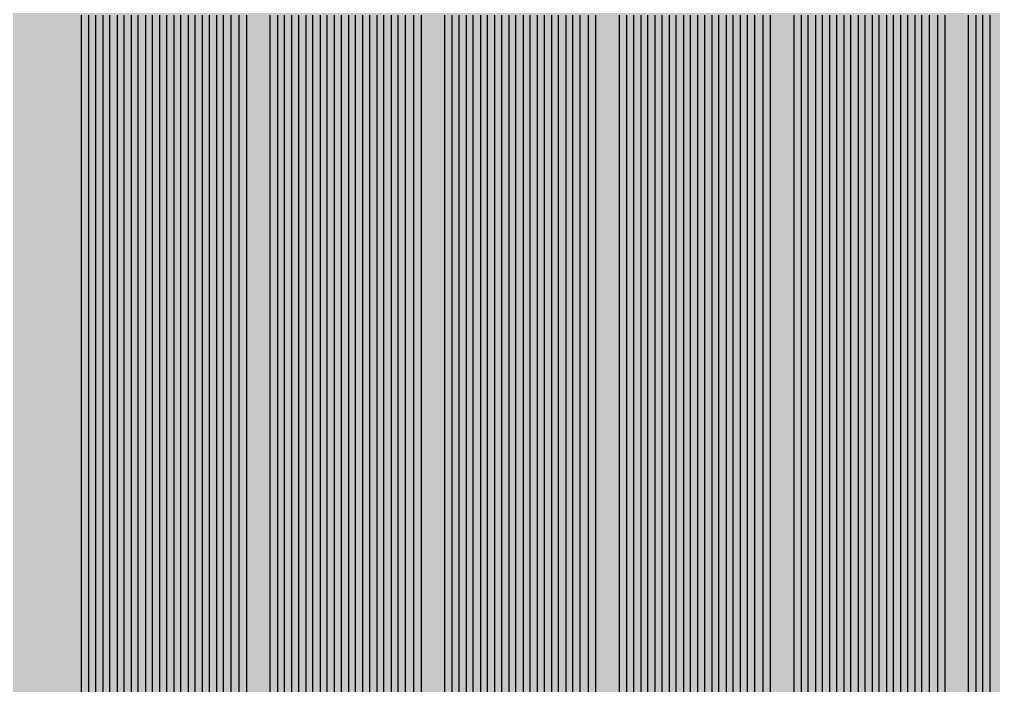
# Model space of a CAD drawing. Header units: metres. Extents: x -7220 to 10980, y -29667 to 1833.
# Drawn here: x -39.8 to 440, y -14900.2 to -14572.2 of the extents above; entities that cross this region are included whole.
import ezdxf

# ---------------------------------------------------------------- set-up
doc = ezdxf.new("R2010")
doc.units = ezdxf.units.M
doc.layers.add('Metal1', color=4, linetype='CONTINUOUS')
doc.layers.add('Polyimide', color=7, linetype='CONTINUOUS')

msp = doc.modelspace()

# ---------------------------------------------------------------- hatches: boundary and pattern name
at = {"layer": 'Polyimide'}
msp.add_hatch(color=7, dxfattribs=at).paths.add_polyline_path([(4099.45, -13861.55), (4142.64, -14152.77), (4214.18, -14438.35), (4313.36, -14715.55), (4439.24, -14981.69), (4590.59, -15234.21), (4765.97, -15470.68), (4963.68, -15688.82), (5181.82, -15886.53), (5418.29, -16061.91), (5670.81, -16213.26), (5936.95, -16339.14), (6214.15, -16438.32), (6499.73, -16509.85), (6790.95, -16553.05), (7085, -16567.5), (9980.38, -16567.5), (10058.79, -16571.35), (10136.45, -16582.87), (10212.6, -16601.95), (10286.52, -16628.4), (10357.49, -16661.96), (10424.83, -16702.32), (10487.89, -16749.09), (10546.06, -16801.81), (10598.78, -16859.98), (10645.55, -16923.04), (10685.91, -16990.38), (10719.48, -17061.35), (10745.93, -17135.27), (10765, -17211.43), (10776.52, -17289.08), (10780.38, -17367.5), (10780.38, -21957.3), (10741.61, -22012.91), (10705.97, -22070.59), (10673.58, -22130.14), (10644.53, -22191.39), (10618.92, -22254.16), (10596.82, -22318.25), (10578.3, -22383.46), (10563.41, -22449.6), (10552.21, -22516.46), (10544.72, -22583.84), (10540.97, -22651.53), (10540.97, -22719.32), (10544.72, -22787.01), (10552.21, -22854.38), (10563.41, -22921.24), (10578.3, -22987.38), (10596.82, -23052.6), (10618.92, -23116.68), (10644.53, -23179.45), (10673.58, -23240.71), (10705.97, -23300.26), (10741.61, -23357.93), (10780.38, -23413.54), (10780.38, -28667.5), (10776.52, -28745.91), (10765, -28823.57), (10745.93, -28899.73), (10719.48, -28973.65), (10685.91, -29044.62), (10645.55, -29111.96), (10598.78, -29175.01), (10546.06, -29233.19), (10487.89, -29285.91), (10424.83, -29332.68), (10357.49, -29373.04), (10286.52, -29406.6), (10212.6, -29433.05), (10136.45, -29452.13), (10058.79, -29463.65), (9980.38, -29467.5), (-6219.63, -29467.5), (-6298.04, -29463.65), (-6375.7, -29452.13), (-6451.85, -29433.05), (-6525.77, -29406.6), (-6596.74, -29373.04), (-6664.08, -29332.68), (-6727.14, -29285.91), (-6785.31, -29233.19), (-6838.03, -29175.01), (-6884.8, -29111.96), (-6925.16, -29044.62), (-6958.73, -28973.65), (-6985.18, -28899.73), (-7004.25, -28823.57), (-7015.77, -28745.91), (-7019.63, -28667.5), (-7019.63, -23426.32), (-6979.36, -23370.07), (-6942.33, -23311.63), (-6908.66, -23251.2), (-6878.45, -23188.96), (-6851.81, -23125.12), (-6828.81, -23059.88), (-6809.53, -22993.44), (-6794.04, -22926.02), (-6782.37, -22857.83), (-6774.57, -22789.09), (-6770.67, -22720.02), (-6770.67, -22650.84), (-6774.57, -22581.77), (-6782.37, -22513.03), (-6794.04, -22444.84), (-6809.53, -22377.42), (-6828.81, -22310.98), (-6851.81, -22245.74), (-6878.45, -22181.89), (-6908.66, -22119.66), (-6942.33, -22059.22), (-6979.36, -22000.79), (-7019.63, -21944.54), (-7019.63, -17367.5), (-7015.77, -17289.08), (-7004.25, -17211.43), (-6985.18, -17135.27), (-6958.73, -17061.35), (-6925.16, -16990.38), (-6884.8, -16923.04), (-6838.03, -16859.98), (-6785.31, -16801.81), (-6727.14, -16749.09), (-6664.08, -16702.32), (-6596.74, -16661.96), (-6525.77, -16628.4), (-6451.85, -16601.95), (-6375.7, -16582.87), (-6298.04, -16571.35), (-6219.63, -16567.5), (-3314, -16567.5), (-3019.95, -16553.05), (-2728.73, -16509.85), (-2443.15, -16438.32), (-2165.95, -16339.14), (-1899.81, -16213.26), (-1647.29, -16061.91), (-1410.82, -15886.53), (-1192.68, -15688.82), (-994.97, -15470.68), (-819.59, -15234.21), (-668.24, -14981.69), (-542.36, -14715.55), (-443.18, -14438.35), (-371.64, -14152.77), (-328.45, -13861.55), (-314, -13567.5), (-314, -13373.48), (-317.45, -13328.11), (-327.72, -13283.78), (-344.58, -13241.52), (-367.63, -13202.3), (-396.35, -13167.01), (-430.08, -13136.47), (-468.03, -13111.38), (-509.35, -13092.32), (-509.35, -13092.32), (-578.18, -13061.27), (-642.2, -13021.24), (-700.26, -12972.96), (-751.3, -12917.31), (-794.39, -12855.3), (-828.74, -12788.06), (-853.73, -12716.8), (-868.91, -12642.84), (-874, -12567.5), (-868.91, -12492.16), (-853.73, -12418.19), (-828.74, -12346.94), (-794.39, -12279.7), (-751.3, -12217.69), (-700.26, -12162.04), (-642.2, -12113.76), (-578.18, -12073.73), (-509.35, -12042.68), (-509.35, -12042.68), (-468.03, -12023.62), (-430.08, -11998.53), (-396.35, -11967.99), (-367.63, -11932.7), (-344.58, -11893.47), (-327.72, -11851.21), (-317.45, -11806.89), (-314, -11761.52), (-314, -11074.31), (-317.45, -11028.94), (-327.72, -10984.62), (-344.58, -10942.36), (-367.63, -10903.13), (-396.35, -10867.84), (-430.08, -10837.3), (-468.03, -10812.21), (-509.35, -10793.16), (-509.35, -10793.16), (-578.18, -10762.1), (-642.2, -10722.07), (-700.26, -10673.8), (-751.3, -10618.15), (-794.39, -10556.13), (-828.74, -10488.89), (-853.73, -10417.64), (-868.91, -10343.67), (-874, -10268.33), (-868.91, -10192.99), (-853.73, -10119.03), (-828.74, -10047.77), (-794.39, -9980.53), (-751.3, -9918.52), (-700.26, -9862.87), (-642.2, -9814.59), (-578.18, -9774.56), (-509.35, -9743.51), (-509.35, -9743.51), (-468.03, -9724.45), (-430.08, -9699.36), (-396.35, -9668.82), (-367.63, -9633.53), (-344.58, -9594.31), (-327.72, -9552.05), (-317.45, -9507.72), (-314, -9462.35), (-314, -8775.14), (-317.45, -8729.78), (-327.72, -8685.45), (-344.58, -8643.19), (-367.63, -8603.96), (-396.35, -8568.68), (-430.08, -8538.14), (-468.03, -8513.05), (-509.35, -8493.99), (-509.35, -8493.99), (-578.18, -8462.94), (-642.2, -8422.91), (-700.26, -8374.63), (-751.3, -8318.98), (-794.39, -8256.97), (-828.74, -8189.73), (-853.73, -8118.47), (-868.91, -8044.5), (-874, -7969.17), (-868.91, -7893.83), (-853.73, -7819.86), (-828.74, -7748.61), (-794.39, -7681.36), (-751.3, -7619.35), (-700.26, -7563.7), (-642.2, -7515.42), (-578.18, -7475.4), (-509.35, -7444.34), (-509.35, -7444.34), (-468.03, -7425.28), (-430.08, -7400.2), (-396.35, -7369.66), (-367.63, -7334.37), (-344.58, -7295.14), (-327.72, -7252.88), (-317.45, -7208.56), (-314, -7163.19), (-314, -6475.98), (-317.45, -6430.61), (-327.72, -6386.29), (-344.58, -6344.02), (-367.63, -6304.8), (-396.35, -6269.51), (-430.08, -6238.97), (-468.03, -6213.88), (-509.35, -6194.82), (-509.35, -6194.82), (-578.18, -6163.77), (-642.2, -6123.74), (-700.26, -6075.46), (-751.3, -6019.81), (-794.39, -5957.8), (-828.74, -5890.56), (-853.73, -5819.31), (-868.91, -5745.34), (-874, -5670), (-868.91, -5594.66), (-853.73, -5520.69), (-828.74, -5449.44), (-794.39, -5382.2), (-751.3, -5320.19), (-700.26, -5264.54), (-642.2, -5216.26), (-578.18, -5176.23), (-509.35, -5145.18), (-509.35, -5145.18), (-468.03, -5126.12), (-430.08, -5101.03), (-396.35, -5070.49), (-367.63, -5035.2), (-344.58, -4995.98), (-327.72, -4953.71), (-317.45, -4909.39), (-314, -4864.02), (-314, 380), (-314, 1532.5), (-269, 1532.5), (-268.78, 1525.63), (-268.1, 1518.79), (-266.98, 1512.02), (-265.42, 1505.32), (-263.43, 1498.75), (-261.01, 1492.32), (-258.17, 1486.06), (-254.93, 1480), (-251.3, 1474.17), (-247.3, 1468.58), (-242.94, 1463.27), (-238.25, 1458.25), (-233.23, 1453.56), (-227.92, 1449.2), (-222.33, 1445.2), (-216.5, 1441.57), (-210.44, 1438.33), (-204.18, 1435.49), (-197.75, 1433.07), (-191.18, 1431.08), (-184.48, 1429.52), (-177.71, 1428.4), (-170.87, 1427.72), (-164, 1427.5), (-157.13, 1427.72), (-150.29, 1428.4), (-143.52, 1429.52), (-136.82, 1431.08), (-130.25, 1433.07), (-123.82, 1435.49), (-117.56, 1438.33), (-111.5, 1441.57), (-105.67, 1445.2), (-100.08, 1449.2), (-94.77, 1453.56), (-89.75, 1458.25), (-85.06, 1463.27), (-80.7, 1468.58), (-76.7, 1474.17), (-73.07, 1480), (-69.83, 1486.06), (-66.99, 1492.32), (-64.57, 1498.75), (-62.58, 1505.32), (-61.02, 1512.02), (-59.9, 1518.79), (-59.22, 1525.63), (-59, 1532.5), (1786, 1532.5), (3835, 1532.5), (3835.21, 1539.04), (3835.86, 1545.55), (3836.92, 1552.01), (3838.41, 1558.38), (3840.31, 1564.64), (3842.61, 1570.77), (3845.31, 1576.73), (3848.4, 1582.5), (3851.85, 1588.06), (3855.66, 1593.38), (3859.82, 1598.43), (3864.29, 1603.21), (3869.07, 1607.68), (3874.12, 1611.84), (3879.44, 1615.65), (3885, 1619.1), (3890.77, 1622.19), (3896.73, 1624.89), (3902.86, 1627.19), (3909.12, 1629.09), (3915.49, 1630.58), (3921.95, 1631.64), (3928.46, 1632.29), (3935, 1632.5), (3941.54, 1632.29), (3948.05, 1631.64), (3954.51, 1630.58), (3960.88, 1629.09), (3967.14, 1627.19), (3973.27, 1624.89), (3979.23, 1622.19), (3985, 1619.1), (3990.56, 1615.65), (3995.88, 1611.84), (4000.93, 1607.68), (4005.71, 1603.21), (4010.18, 1598.43), (4014.34, 1593.38), (4018.15, 1588.06), (4021.6, 1582.5), (4024.69, 1576.73), (4027.39, 1570.77), (4029.69, 1564.64), (4031.59, 1558.38), (4033.08, 1552.01), (4034.14, 1545.55), (4034.79, 1539.04), (4035, 1532.5), (4085, 1532.5), (4085, 380), (4085, 330), (4085, -4864.02), (4088.45, -4909.39), (4098.72, -4953.71), (4115.58, -4995.98), (4138.63, -5035.2), (4167.35, -5070.49), (4201.08, -5101.03), (4239.03, -5126.12), (4280.35, -5145.18), (4280.35, -5145.18), (4349.18, -5176.23), (4413.2, -5216.26), (4471.26, -5264.54), (4522.3, -5320.19), (4565.39, -5382.2), (4599.74, -5449.44), (4624.73, -5520.69), (4639.91, -5594.66), (4645, -5670), (4639.91, -5745.34), (4624.73, -5819.31), (4599.74, -5890.56), (4565.39, -5957.8), (4522.3, -6019.81), (4471.26, -6075.46), (4413.2, -6123.74), (4349.18, -6163.77), (4280.35, -6194.82), (4239.03, -6213.88), (4201.08, -6238.97), (4167.35, -6269.51), (4138.63, -6304.8), (4115.58, -6344.02), (4098.72, -6386.29), (4088.45, -6430.61), (4085, -6475.98), (4085, -13567.5), (4099.45, -13861.55)])

# ---------------------------------------------------------------- linework, layer by layer
at = {"layer": 'Metal1'}
for points in [[(-9.25, -14912.85), (-9.25, -14889.99), (-9.25, -14867.14), (-9.25, -14844.28), (-9.25, -14821.42), (-9.25, -14798.57), (-9.25, -14775.71), (-9.25, -14752.85), (-9.25, -14730), (-9.25, -14707.14), (-9.25, -14684.28), (-9.25, -14661.43), (-9.25, -14638.57), (-9.25, -14615.71), (-9.25, -14592.86), (-9.25, -14570)], [(-5.75, -14570), (-5.75, -14592.86), (-5.75, -14615.71), (-5.75, -14638.57), (-5.75, -14661.43), (-5.75, -14684.28), (-5.75, -14707.14), (-5.75, -14730), (-5.75, -14752.85), (-5.75, -14775.71), (-5.75, -14798.57), (-5.75, -14821.42), (-5.75, -14844.28), (-5.75, -14867.14), (-5.75, -14889.99), (-5.75, -14912.85)], [(-2.25, -14912.85), (-2.25, -14889.99), (-2.25, -14867.14), (-2.25, -14844.28), (-2.25, -14821.42), (-2.25, -14798.57), (-2.25, -14775.71), (-2.25, -14752.85), (-2.25, -14730), (-2.25, -14707.14), (-2.25, -14684.28), (-2.25, -14661.43), (-2.25, -14638.57), (-2.25, -14615.71), (-2.25, -14592.86), (-2.25, -14570)], [(1.25, -14570), (1.25, -14592.86), (1.25, -14615.71), (1.25, -14638.57), (1.25, -14661.43), (1.25, -14684.28), (1.25, -14707.14), (1.25, -14730), (1.25, -14752.85), (1.25, -14775.71), (1.25, -14798.57), (1.25, -14821.42), (1.25, -14844.28), (1.25, -14867.14), (1.25, -14889.99), (1.25, -14912.85)], [(4.75, -14912.85), (4.75, -14889.99), (4.75, -14867.14), (4.75, -14844.28), (4.75, -14821.42), (4.75, -14798.57), (4.75, -14775.71), (4.75, -14752.85), (4.75, -14730), (4.75, -14707.14), (4.75, -14684.28), (4.75, -14661.43), (4.75, -14638.57), (4.75, -14615.71), (4.75, -14592.86), (4.75, -14570)], [(8.25, -14570), (8.25, -14592.86), (8.25, -14615.71), (8.25, -14638.57), (8.25, -14661.43), (8.25, -14684.28), (8.25, -14707.14), (8.25, -14730), (8.25, -14752.85), (8.25, -14775.71), (8.25, -14798.57), (8.25, -14821.42), (8.25, -14844.28), (8.25, -14867.14), (8.25, -14889.99), (8.25, -14912.85)], [(11.75, -14912.85), (11.75, -14889.99), (11.75, -14867.14), (11.75, -14844.28), (11.75, -14821.42), (11.75, -14798.57), (11.75, -14775.71), (11.75, -14752.85), (11.75, -14730), (11.75, -14707.14), (11.75, -14684.28), (11.75, -14661.43), (11.75, -14638.57), (11.75, -14615.71), (11.75, -14592.86), (11.75, -14570)], [(15.25, -14570), (15.25, -14592.86), (15.25, -14615.71), (15.25, -14638.57), (15.25, -14661.43), (15.25, -14684.28), (15.25, -14707.14), (15.25, -14730), (15.25, -14752.85), (15.25, -14775.71), (15.25, -14798.57), (15.25, -14821.42), (15.25, -14844.28), (15.25, -14867.14), (15.25, -14889.99), (15.25, -14912.85)], [(18.75, -14912.85), (18.75, -14889.99), (18.75, -14867.14), (18.75, -14844.28), (18.75, -14821.42), (18.75, -14798.57), (18.75, -14775.71), (18.75, -14752.85), (18.75, -14730), (18.75, -14707.14), (18.75, -14684.28), (18.75, -14661.43), (18.75, -14638.57), (18.75, -14615.71), (18.75, -14592.86), (18.75, -14570)], [(22.25, -14570), (22.25, -14592.86), (22.25, -14615.71), (22.25, -14638.57), (22.25, -14661.43), (22.25, -14684.28), (22.25, -14707.14), (22.25, -14730), (22.25, -14752.85), (22.25, -14775.71), (22.25, -14798.57), (22.25, -14821.42), (22.25, -14844.28), (22.25, -14867.14), (22.25, -14889.99), (22.25, -14912.85)], [(25.75, -14912.85), (25.75, -14889.99), (25.75, -14867.14), (25.75, -14844.28), (25.75, -14821.42), (25.75, -14798.57), (25.75, -14775.71), (25.75, -14752.85), (25.75, -14730), (25.75, -14707.14), (25.75, -14684.28), (25.75, -14661.43), (25.75, -14638.57), (25.75, -14615.71), (25.75, -14592.86), (25.75, -14570)], [(29.25, -14570), (29.25, -14592.86), (29.25, -14615.71), (29.25, -14638.57), (29.25, -14661.43), (29.25, -14684.28), (29.25, -14707.14), (29.25, -14730), (29.25, -14752.85), (29.25, -14775.71), (29.25, -14798.57), (29.25, -14821.42), (29.25, -14844.28), (29.25, -14867.14), (29.25, -14889.99), (29.25, -14912.85)], [(32.75, -14912.85), (32.75, -14889.99), (32.75, -14867.14), (32.75, -14844.28), (32.75, -14821.42), (32.75, -14798.57), (32.75, -14775.71), (32.75, -14752.85), (32.75, -14730), (32.75, -14707.14), (32.75, -14684.28), (32.75, -14661.43), (32.75, -14638.57), (32.75, -14615.71), (32.75, -14592.86), (32.75, -14570)], [(36.25, -14570), (36.25, -14592.86), (36.25, -14615.71), (36.25, -14638.57), (36.25, -14661.43), (36.25, -14684.28), (36.25, -14707.14), (36.25, -14730), (36.25, -14752.85), (36.25, -14775.71), (36.25, -14798.57), (36.25, -14821.42), (36.25, -14844.28), (36.25, -14867.14), (36.25, -14889.99), (36.25, -14912.85)], [(39.75, -14912.85), (39.75, -14889.99), (39.75, -14867.14), (39.75, -14844.28), (39.75, -14821.42), (39.75, -14798.57), (39.75, -14775.71), (39.75, -14752.85), (39.75, -14730), (39.75, -14707.14), (39.75, -14684.28), (39.75, -14661.43), (39.75, -14638.57), (39.75, -14615.71), (39.75, -14592.86), (39.75, -14570)], [(43.25, -14570), (43.25, -14592.86), (43.25, -14615.71), (43.25, -14638.57), (43.25, -14661.43), (43.25, -14684.28), (43.25, -14707.14), (43.25, -14730), (43.25, -14752.85), (43.25, -14775.71), (43.25, -14798.57), (43.25, -14821.42), (43.25, -14844.28), (43.25, -14867.14), (43.25, -14889.99), (43.25, -14912.85)], [(46.75, -14912.85), (46.75, -14889.99), (46.75, -14867.14), (46.75, -14844.28), (46.75, -14821.42), (46.75, -14798.57), (46.75, -14775.71), (46.75, -14752.85), (46.75, -14730), (46.75, -14707.14), (46.75, -14684.28), (46.75, -14661.43), (46.75, -14638.57), (46.75, -14615.71), (46.75, -14592.86), (46.75, -14570)], [(50.25, -14570), (50.25, -14592.86), (50.25, -14615.71), (50.25, -14638.57), (50.25, -14661.43), (50.25, -14684.28), (50.25, -14707.14), (50.25, -14730), (50.25, -14752.85), (50.25, -14775.71), (50.25, -14798.57), (50.25, -14821.42), (50.25, -14844.28), (50.25, -14867.14), (50.25, -14889.99), (50.25, -14912.85)], [(53.75, -14912.85), (53.75, -14889.99), (53.75, -14867.14), (53.75, -14844.28), (53.75, -14821.42), (53.75, -14798.57), (53.75, -14775.71), (53.75, -14752.85), (53.75, -14730), (53.75, -14707.14), (53.75, -14684.28), (53.75, -14661.43), (53.75, -14638.57), (53.75, -14615.71), (53.75, -14592.86), (53.75, -14570)], [(57.25, -14570), (57.25, -14592.86), (57.25, -14615.71), (57.25, -14638.57), (57.25, -14661.43), (57.25, -14684.28), (57.25, -14707.14), (57.25, -14730), (57.25, -14752.85), (57.25, -14775.71), (57.25, -14798.57), (57.25, -14821.42), (57.25, -14844.28), (57.25, -14867.14), (57.25, -14889.99), (57.25, -14912.85)], [(60.75, -14912.85), (60.75, -14889.99), (60.75, -14867.14), (60.75, -14844.28), (60.75, -14821.42), (60.75, -14798.57), (60.75, -14775.71), (60.75, -14752.85), (60.75, -14730), (60.75, -14707.14), (60.75, -14684.28), (60.75, -14661.43), (60.75, -14638.57), (60.75, -14615.71), (60.75, -14592.86), (60.75, -14570)], [(64.25, -14570), (64.25, -14592.86), (64.25, -14615.71), (64.25, -14638.57), (64.25, -14661.43), (64.25, -14684.28), (64.25, -14707.14), (64.25, -14730), (64.25, -14752.85), (64.25, -14775.71), (64.25, -14798.57), (64.25, -14821.42), (64.25, -14844.28), (64.25, -14867.14), (64.25, -14889.99), (64.25, -14912.85)], [(68.5, -14912.85), (68.5, -14889.99), (68.5, -14867.14), (68.5, -14844.28), (68.5, -14821.42), (68.5, -14798.57), (68.5, -14775.71), (68.5, -14752.85), (68.5, -14730), (68.5, -14707.14), (68.5, -14684.28), (68.5, -14661.43), (68.5, -14638.57), (68.5, -14615.71), (68.5, -14592.86), (68.5, -14570)], [(72, -14570), (72, -14592.86), (72, -14615.71), (72, -14638.57), (72, -14661.43), (72, -14684.28), (72, -14707.14), (72, -14730), (72, -14752.85), (72, -14775.71), (72, -14798.57), (72, -14821.42), (72, -14844.28), (72, -14867.14), (72, -14889.99), (72, -14912.85)], [(83.75, -14912.85), (83.75, -14889.99), (83.75, -14867.14), (83.75, -14844.28), (83.75, -14821.42), (83.75, -14798.57), (83.75, -14775.71), (83.75, -14752.85), (83.75, -14730), (83.75, -14707.14), (83.75, -14684.28), (83.75, -14661.43), (83.75, -14638.57), (83.75, -14615.71), (83.75, -14592.86), (83.75, -14570)], [(87.25, -14570), (87.25, -14592.86), (87.25, -14615.71), (87.25, -14638.57), (87.25, -14661.43), (87.25, -14684.28), (87.25, -14707.14), (87.25, -14730), (87.25, -14752.85), (87.25, -14775.71), (87.25, -14798.57), (87.25, -14821.42), (87.25, -14844.28), (87.25, -14867.14), (87.25, -14889.99), (87.25, -14912.85)], [(90.75, -14912.85), (90.75, -14889.99), (90.75, -14867.14), (90.75, -14844.28), (90.75, -14821.42), (90.75, -14798.57), (90.75, -14775.71), (90.75, -14752.85), (90.75, -14730), (90.75, -14707.14), (90.75, -14684.28), (90.75, -14661.43), (90.75, -14638.57), (90.75, -14615.71), (90.75, -14592.86), (90.75, -14570)], [(94.25, -14570), (94.25, -14592.86), (94.25, -14615.71), (94.25, -14638.57), (94.25, -14661.43), (94.25, -14684.28), (94.25, -14707.14), (94.25, -14730), (94.25, -14752.85), (94.25, -14775.71), (94.25, -14798.57), (94.25, -14821.42), (94.25, -14844.28), (94.25, -14867.14), (94.25, -14889.99), (94.25, -14912.85)], [(97.75, -14912.85), (97.75, -14889.99), (97.75, -14867.14), (97.75, -14844.28), (97.75, -14821.42), (97.75, -14798.57), (97.75, -14775.71), (97.75, -14752.85), (97.75, -14730), (97.75, -14707.14), (97.75, -14684.28), (97.75, -14661.43), (97.75, -14638.57), (97.75, -14615.71), (97.75, -14592.86), (97.75, -14570)], [(101.25, -14570), (101.25, -14592.86), (101.25, -14615.71), (101.25, -14638.57), (101.25, -14661.43), (101.25, -14684.28), (101.25, -14707.14), (101.25, -14730), (101.25, -14752.85), (101.25, -14775.71), (101.25, -14798.57), (101.25, -14821.42), (101.25, -14844.28), (101.25, -14867.14), (101.25, -14889.99), (101.25, -14912.85)], [(104.75, -14912.85), (104.75, -14889.99), (104.75, -14867.14), (104.75, -14844.28), (104.75, -14821.42), (104.75, -14798.57), (104.75, -14775.71), (104.75, -14752.85), (104.75, -14730), (104.75, -14707.14), (104.75, -14684.28), (104.75, -14661.43), (104.75, -14638.57), (104.75, -14615.71), (104.75, -14592.86), (104.75, -14570)], [(108.25, -14570), (108.25, -14592.86), (108.25, -14615.71), (108.25, -14638.57), (108.25, -14661.43), (108.25, -14684.28), (108.25, -14707.14), (108.25, -14730), (108.25, -14752.85), (108.25, -14775.71), (108.25, -14798.57), (108.25, -14821.42), (108.25, -14844.28), (108.25, -14867.14), (108.25, -14889.99), (108.25, -14912.85)], [(111.75, -14912.85), (111.75, -14889.99), (111.75, -14867.14), (111.75, -14844.28), (111.75, -14821.42), (111.75, -14798.57), (111.75, -14775.71), (111.75, -14752.85), (111.75, -14730), (111.75, -14707.14), (111.75, -14684.28), (111.75, -14661.43), (111.75, -14638.57), (111.75, -14615.71), (111.75, -14592.86), (111.75, -14570)], [(115.25, -14570), (115.25, -14592.86), (115.25, -14615.71), (115.25, -14638.57), (115.25, -14661.43), (115.25, -14684.28), (115.25, -14707.14), (115.25, -14730), (115.25, -14752.85), (115.25, -14775.71), (115.25, -14798.57), (115.25, -14821.42), (115.25, -14844.28), (115.25, -14867.14), (115.25, -14889.99), (115.25, -14912.85)], [(118.75, -14912.85), (118.75, -14889.99), (118.75, -14867.14), (118.75, -14844.28), (118.75, -14821.42), (118.75, -14798.57), (118.75, -14775.71), (118.75, -14752.85), (118.75, -14730), (118.75, -14707.14), (118.75, -14684.28), (118.75, -14661.43), (118.75, -14638.57), (118.75, -14615.71), (118.75, -14592.86), (118.75, -14570)], [(122.25, -14570), (122.25, -14592.86), (122.25, -14615.71), (122.25, -14638.57), (122.25, -14661.43), (122.25, -14684.28), (122.25, -14707.14), (122.25, -14730), (122.25, -14752.85), (122.25, -14775.71), (122.25, -14798.57), (122.25, -14821.42), (122.25, -14844.28), (122.25, -14867.14), (122.25, -14889.99), (122.25, -14912.85)], [(125.75, -14912.85), (125.75, -14889.99), (125.75, -14867.14), (125.75, -14844.28), (125.75, -14821.42), (125.75, -14798.57), (125.75, -14775.71), (125.75, -14752.85), (125.75, -14730), (125.75, -14707.14), (125.75, -14684.28), (125.75, -14661.43), (125.75, -14638.57), (125.75, -14615.71), (125.75, -14592.86), (125.75, -14570)], [(129.25, -14570), (129.25, -14592.86), (129.25, -14615.71), (129.25, -14638.57), (129.25, -14661.43), (129.25, -14684.28), (129.25, -14707.14), (129.25, -14730), (129.25, -14752.85), (129.25, -14775.71), (129.25, -14798.57), (129.25, -14821.42), (129.25, -14844.28), (129.25, -14867.14), (129.25, -14889.99), (129.25, -14912.85)], [(132.75, -14912.85), (132.75, -14889.99), (132.75, -14867.14), (132.75, -14844.28), (132.75, -14821.42), (132.75, -14798.57), (132.75, -14775.71), (132.75, -14752.85), (132.75, -14730), (132.75, -14707.14), (132.75, -14684.28), (132.75, -14661.43), (132.75, -14638.57), (132.75, -14615.71), (132.75, -14592.86), (132.75, -14570)], [(136.25, -14570), (136.25, -14592.86), (136.25, -14615.71), (136.25, -14638.57), (136.25, -14661.43), (136.25, -14684.28), (136.25, -14707.14), (136.25, -14730), (136.25, -14752.85), (136.25, -14775.71), (136.25, -14798.57), (136.25, -14821.42), (136.25, -14844.28), (136.25, -14867.14), (136.25, -14889.99), (136.25, -14912.85)], [(139.75, -14912.85), (139.75, -14889.99), (139.75, -14867.14), (139.75, -14844.28), (139.75, -14821.42), (139.75, -14798.57), (139.75, -14775.71), (139.75, -14752.85), (139.75, -14730), (139.75, -14707.14), (139.75, -14684.28), (139.75, -14661.43), (139.75, -14638.57), (139.75, -14615.71), (139.75, -14592.86), (139.75, -14570)], [(143.25, -14570), (143.25, -14592.86), (143.25, -14615.71), (143.25, -14638.57), (143.25, -14661.43), (143.25, -14684.28), (143.25, -14707.14), (143.25, -14730), (143.25, -14752.85), (143.25, -14775.71), (143.25, -14798.57), (143.25, -14821.42), (143.25, -14844.28), (143.25, -14867.14), (143.25, -14889.99), (143.25, -14912.85)], [(146.75, -14912.85), (146.75, -14889.99), (146.75, -14867.14), (146.75, -14844.28), (146.75, -14821.42), (146.75, -14798.57), (146.75, -14775.71), (146.75, -14752.85), (146.75, -14730), (146.75, -14707.14), (146.75, -14684.28), (146.75, -14661.43), (146.75, -14638.57), (146.75, -14615.71), (146.75, -14592.86), (146.75, -14570)], [(150.25, -14570), (150.25, -14592.86), (150.25, -14615.71), (150.25, -14638.57), (150.25, -14661.43), (150.25, -14684.28), (150.25, -14707.14), (150.25, -14730), (150.25, -14752.85), (150.25, -14775.71), (150.25, -14798.57), (150.25, -14821.42), (150.25, -14844.28), (150.25, -14867.14), (150.25, -14889.99), (150.25, -14912.85)], [(154.5, -14912.85), (154.5, -14889.99), (154.5, -14867.14), (154.5, -14844.28), (154.5, -14821.42), (154.5, -14798.57), (154.5, -14775.71), (154.5, -14752.85), (154.5, -14730), (154.5, -14707.14), (154.5, -14684.28), (154.5, -14661.43), (154.5, -14638.57), (154.5, -14615.71), (154.5, -14592.86), (154.5, -14570)], [(158, -14570), (158, -14592.86), (158, -14615.71), (158, -14638.57), (158, -14661.43), (158, -14684.28), (158, -14707.14), (158, -14730), (158, -14752.85), (158, -14775.71), (158, -14798.57), (158, -14821.42), (158, -14844.28), (158, -14867.14), (158, -14889.99), (158, -14912.85)], [(169.75, -14912.85), (169.75, -14889.99), (169.75, -14867.14), (169.75, -14844.28), (169.75, -14821.42), (169.75, -14798.57), (169.75, -14775.71), (169.75, -14752.85), (169.75, -14730), (169.75, -14707.14), (169.75, -14684.28), (169.75, -14661.43), (169.75, -14638.57), (169.75, -14615.71), (169.75, -14592.86), (169.75, -14570)], [(173.25, -14570), (173.25, -14592.86), (173.25, -14615.71), (173.25, -14638.57), (173.25, -14661.43), (173.25, -14684.28), (173.25, -14707.14), (173.25, -14730), (173.25, -14752.85), (173.25, -14775.71), (173.25, -14798.57), (173.25, -14821.42), (173.25, -14844.28), (173.25, -14867.14), (173.25, -14889.99), (173.25, -14912.85)], [(176.75, -14912.85), (176.75, -14889.99), (176.75, -14867.14), (176.75, -14844.28), (176.75, -14821.42), (176.75, -14798.57), (176.75, -14775.71), (176.75, -14752.85), (176.75, -14730), (176.75, -14707.14), (176.75, -14684.28), (176.75, -14661.43), (176.75, -14638.57), (176.75, -14615.71), (176.75, -14592.86), (176.75, -14570)], [(180.25, -14570), (180.25, -14592.86), (180.25, -14615.71), (180.25, -14638.57), (180.25, -14661.43), (180.25, -14684.28), (180.25, -14707.14), (180.25, -14730), (180.25, -14752.85), (180.25, -14775.71), (180.25, -14798.57), (180.25, -14821.42), (180.25, -14844.28), (180.25, -14867.14), (180.25, -14889.99), (180.25, -14912.85)], [(183.75, -14912.85), (183.75, -14889.99), (183.75, -14867.14), (183.75, -14844.28), (183.75, -14821.42), (183.75, -14798.57), (183.75, -14775.71), (183.75, -14752.85), (183.75, -14730), (183.75, -14707.14), (183.75, -14684.28), (183.75, -14661.43), (183.75, -14638.57), (183.75, -14615.71), (183.75, -14592.86), (183.75, -14570)], [(187.25, -14570), (187.25, -14592.86), (187.25, -14615.71), (187.25, -14638.57), (187.25, -14661.43), (187.25, -14684.28), (187.25, -14707.14), (187.25, -14730), (187.25, -14752.85), (187.25, -14775.71), (187.25, -14798.57), (187.25, -14821.42), (187.25, -14844.28), (187.25, -14867.14), (187.25, -14889.99), (187.25, -14912.85)], [(190.75, -14912.85), (190.75, -14889.99), (190.75, -14867.14), (190.75, -14844.28), (190.75, -14821.42), (190.75, -14798.57), (190.75, -14775.71), (190.75, -14752.85), (190.75, -14730), (190.75, -14707.14), (190.75, -14684.28), (190.75, -14661.43), (190.75, -14638.57), (190.75, -14615.71), (190.75, -14592.86), (190.75, -14570)], [(194.25, -14570), (194.25, -14592.86), (194.25, -14615.71), (194.25, -14638.57), (194.25, -14661.43), (194.25, -14684.28), (194.25, -14707.14), (194.25, -14730), (194.25, -14752.85), (194.25, -14775.71), (194.25, -14798.57), (194.25, -14821.42), (194.25, -14844.28), (194.25, -14867.14), (194.25, -14889.99), (194.25, -14912.85)], [(197.75, -14912.85), (197.75, -14889.99), (197.75, -14867.14), (197.75, -14844.28), (197.75, -14821.42), (197.75, -14798.57), (197.75, -14775.71), (197.75, -14752.85), (197.75, -14730), (197.75, -14707.14), (197.75, -14684.28), (197.75, -14661.43), (197.75, -14638.57), (197.75, -14615.71), (197.75, -14592.86), (197.75, -14570)], [(201.25, -14570), (201.25, -14592.86), (201.25, -14615.71), (201.25, -14638.57), (201.25, -14661.43), (201.25, -14684.28), (201.25, -14707.14), (201.25, -14730), (201.25, -14752.85), (201.25, -14775.71), (201.25, -14798.57), (201.25, -14821.42), (201.25, -14844.28), (201.25, -14867.14), (201.25, -14889.99), (201.25, -14912.85)], [(204.75, -14912.85), (204.75, -14889.99), (204.75, -14867.14), (204.75, -14844.28), (204.75, -14821.42), (204.75, -14798.57), (204.75, -14775.71), (204.75, -14752.85), (204.75, -14730), (204.75, -14707.14), (204.75, -14684.28), (204.75, -14661.43), (204.75, -14638.57), (204.75, -14615.71), (204.75, -14592.86), (204.75, -14570)], [(208.25, -14570), (208.25, -14592.86), (208.25, -14615.71), (208.25, -14638.57), (208.25, -14661.43), (208.25, -14684.28), (208.25, -14707.14), (208.25, -14730), (208.25, -14752.85), (208.25, -14775.71), (208.25, -14798.57), (208.25, -14821.42), (208.25, -14844.28), (208.25, -14867.14), (208.25, -14889.99), (208.25, -14912.85)], [(211.75, -14912.85), (211.75, -14889.99), (211.75, -14867.14), (211.75, -14844.28), (211.75, -14821.42), (211.75, -14798.57), (211.75, -14775.71), (211.75, -14752.85), (211.75, -14730), (211.75, -14707.14), (211.75, -14684.28), (211.75, -14661.43), (211.75, -14638.57), (211.75, -14615.71), (211.75, -14592.86), (211.75, -14570)], [(215.25, -14570), (215.25, -14592.86), (215.25, -14615.71), (215.25, -14638.57), (215.25, -14661.43), (215.25, -14684.28), (215.25, -14707.14), (215.25, -14730), (215.25, -14752.85), (215.25, -14775.71), (215.25, -14798.57), (215.25, -14821.42), (215.25, -14844.28), (215.25, -14867.14), (215.25, -14889.99), (215.25, -14912.85)], [(218.75, -14912.85), (218.75, -14889.99), (218.75, -14867.14), (218.75, -14844.28), (218.75, -14821.42), (218.75, -14798.57), (218.75, -14775.71), (218.75, -14752.85), (218.75, -14730), (218.75, -14707.14), (218.75, -14684.28), (218.75, -14661.43), (218.75, -14638.57), (218.75, -14615.71), (218.75, -14592.86), (218.75, -14570)], [(222.25, -14570), (222.25, -14592.86), (222.25, -14615.71), (222.25, -14638.57), (222.25, -14661.43), (222.25, -14684.28), (222.25, -14707.14), (222.25, -14730), (222.25, -14752.85), (222.25, -14775.71), (222.25, -14798.57), (222.25, -14821.42), (222.25, -14844.28), (222.25, -14867.14), (222.25, -14889.99), (222.25, -14912.85)], [(225.75, -14912.85), (225.75, -14889.99), (225.75, -14867.14), (225.75, -14844.28), (225.75, -14821.42), (225.75, -14798.57), (225.75, -14775.71), (225.75, -14752.85), (225.75, -14730), (225.75, -14707.14), (225.75, -14684.28), (225.75, -14661.43), (225.75, -14638.57), (225.75, -14615.71), (225.75, -14592.86), (225.75, -14570)], [(229.25, -14570), (229.25, -14592.86), (229.25, -14615.71), (229.25, -14638.57), (229.25, -14661.43), (229.25, -14684.28), (229.25, -14707.14), (229.25, -14730), (229.25, -14752.85), (229.25, -14775.71), (229.25, -14798.57), (229.25, -14821.42), (229.25, -14844.28), (229.25, -14867.14), (229.25, -14889.99), (229.25, -14912.85)], [(232.75, -14912.85), (232.75, -14889.99), (232.75, -14867.14), (232.75, -14844.28), (232.75, -14821.42), (232.75, -14798.57), (232.75, -14775.71), (232.75, -14752.85), (232.75, -14730), (232.75, -14707.14), (232.75, -14684.28), (232.75, -14661.43), (232.75, -14638.57), (232.75, -14615.71), (232.75, -14592.86), (232.75, -14570)], [(236.25, -14570), (236.25, -14592.86), (236.25, -14615.71), (236.25, -14638.57), (236.25, -14661.43), (236.25, -14684.28), (236.25, -14707.14), (236.25, -14730), (236.25, -14752.85), (236.25, -14775.71), (236.25, -14798.57), (236.25, -14821.42), (236.25, -14844.28), (236.25, -14867.14), (236.25, -14889.99), (236.25, -14912.85)], [(240.5, -14912.85), (240.5, -14889.99), (240.5, -14867.14), (240.5, -14844.28), (240.5, -14821.42), (240.5, -14798.57), (240.5, -14775.71), (240.5, -14752.85), (240.5, -14730), (240.5, -14707.14), (240.5, -14684.28), (240.5, -14661.43), (240.5, -14638.57), (240.5, -14615.71), (240.5, -14592.86), (240.5, -14570)], [(244, -14570), (244, -14592.86), (244, -14615.71), (244, -14638.57), (244, -14661.43), (244, -14684.28), (244, -14707.14), (244, -14730), (244, -14752.85), (244, -14775.71), (244, -14798.57), (244, -14821.42), (244, -14844.28), (244, -14867.14), (244, -14889.99), (244, -14912.85)], [(255.75, -14912.85), (255.75, -14889.99), (255.75, -14867.14), (255.75, -14844.28), (255.75, -14821.42), (255.75, -14798.57), (255.75, -14775.71), (255.75, -14752.85), (255.75, -14730), (255.75, -14707.14), (255.75, -14684.28), (255.75, -14661.43), (255.75, -14638.57), (255.75, -14615.71), (255.75, -14592.86), (255.75, -14570)], [(259.25, -14570), (259.25, -14592.86), (259.25, -14615.71), (259.25, -14638.57), (259.25, -14661.43), (259.25, -14684.28), (259.25, -14707.14), (259.25, -14730), (259.25, -14752.85), (259.25, -14775.71), (259.25, -14798.57), (259.25, -14821.42), (259.25, -14844.28), (259.25, -14867.14), (259.25, -14889.99), (259.25, -14912.85)], [(262.75, -14912.85), (262.75, -14889.99), (262.75, -14867.14), (262.75, -14844.28), (262.75, -14821.42), (262.75, -14798.57), (262.75, -14775.71), (262.75, -14752.85), (262.75, -14730), (262.75, -14707.14), (262.75, -14684.28), (262.75, -14661.43), (262.75, -14638.57), (262.75, -14615.71), (262.75, -14592.86), (262.75, -14570)], [(266.25, -14570), (266.25, -14592.86), (266.25, -14615.71), (266.25, -14638.57), (266.25, -14661.43), (266.25, -14684.28), (266.25, -14707.14), (266.25, -14730), (266.25, -14752.85), (266.25, -14775.71), (266.25, -14798.57), (266.25, -14821.42), (266.25, -14844.28), (266.25, -14867.14), (266.25, -14889.99), (266.25, -14912.85)], [(269.75, -14912.85), (269.75, -14889.99), (269.75, -14867.14), (269.75, -14844.28), (269.75, -14821.42), (269.75, -14798.57), (269.75, -14775.71), (269.75, -14752.85), (269.75, -14730), (269.75, -14707.14), (269.75, -14684.28), (269.75, -14661.43), (269.75, -14638.57), (269.75, -14615.71), (269.75, -14592.86), (269.75, -14570)], [(273.25, -14570), (273.25, -14592.86), (273.25, -14615.71), (273.25, -14638.57), (273.25, -14661.43), (273.25, -14684.28), (273.25, -14707.14), (273.25, -14730), (273.25, -14752.85), (273.25, -14775.71), (273.25, -14798.57), (273.25, -14821.42), (273.25, -14844.28), (273.25, -14867.14), (273.25, -14889.99), (273.25, -14912.85)], [(276.75, -14912.85), (276.75, -14889.99), (276.75, -14867.14), (276.75, -14844.28), (276.75, -14821.42), (276.75, -14798.57), (276.75, -14775.71), (276.75, -14752.85), (276.75, -14730), (276.75, -14707.14), (276.75, -14684.28), (276.75, -14661.43), (276.75, -14638.57), (276.75, -14615.71), (276.75, -14592.86), (276.75, -14570)], [(280.25, -14570), (280.25, -14592.86), (280.25, -14615.71), (280.25, -14638.57), (280.25, -14661.43), (280.25, -14684.28), (280.25, -14707.14), (280.25, -14730), (280.25, -14752.85), (280.25, -14775.71), (280.25, -14798.57), (280.25, -14821.42), (280.25, -14844.28), (280.25, -14867.14), (280.25, -14889.99), (280.25, -14912.85)], [(283.75, -14912.85), (283.75, -14889.99), (283.75, -14867.14), (283.75, -14844.28), (283.75, -14821.42), (283.75, -14798.57), (283.75, -14775.71), (283.75, -14752.85), (283.75, -14730), (283.75, -14707.14), (283.75, -14684.28), (283.75, -14661.43), (283.75, -14638.57), (283.75, -14615.71), (283.75, -14592.86), (283.75, -14570)], [(287.25, -14570), (287.25, -14592.86), (287.25, -14615.71), (287.25, -14638.57), (287.25, -14661.43), (287.25, -14684.28), (287.25, -14707.14), (287.25, -14730), (287.25, -14752.85), (287.25, -14775.71), (287.25, -14798.57), (287.25, -14821.42), (287.25, -14844.28), (287.25, -14867.14), (287.25, -14889.99), (287.25, -14912.85)], [(290.75, -14912.85), (290.75, -14889.99), (290.75, -14867.14), (290.75, -14844.28), (290.75, -14821.42), (290.75, -14798.57), (290.75, -14775.71), (290.75, -14752.85), (290.75, -14730), (290.75, -14707.14), (290.75, -14684.28), (290.75, -14661.43), (290.75, -14638.57), (290.75, -14615.71), (290.75, -14592.86), (290.75, -14570)], [(294.25, -14570), (294.25, -14592.86), (294.25, -14615.71), (294.25, -14638.57), (294.25, -14661.43), (294.25, -14684.28), (294.25, -14707.14), (294.25, -14730), (294.25, -14752.85), (294.25, -14775.71), (294.25, -14798.57), (294.25, -14821.42), (294.25, -14844.28), (294.25, -14867.14), (294.25, -14889.99), (294.25, -14912.85)], [(297.75, -14912.85), (297.75, -14889.99), (297.75, -14867.14), (297.75, -14844.28), (297.75, -14821.42), (297.75, -14798.57), (297.75, -14775.71), (297.75, -14752.85), (297.75, -14730), (297.75, -14707.14), (297.75, -14684.28), (297.75, -14661.43), (297.75, -14638.57), (297.75, -14615.71), (297.75, -14592.86), (297.75, -14570)], [(301.25, -14570), (301.25, -14592.86), (301.25, -14615.71), (301.25, -14638.57), (301.25, -14661.43), (301.25, -14684.28), (301.25, -14707.14), (301.25, -14730), (301.25, -14752.85), (301.25, -14775.71), (301.25, -14798.57), (301.25, -14821.42), (301.25, -14844.28), (301.25, -14867.14), (301.25, -14889.99), (301.25, -14912.85)], [(304.75, -14912.85), (304.75, -14889.99), (304.75, -14867.14), (304.75, -14844.28), (304.75, -14821.42), (304.75, -14798.57), (304.75, -14775.71), (304.75, -14752.85), (304.75, -14730), (304.75, -14707.14), (304.75, -14684.28), (304.75, -14661.43), (304.75, -14638.57), (304.75, -14615.71), (304.75, -14592.86), (304.75, -14570)], [(308.25, -14570), (308.25, -14592.86), (308.25, -14615.71), (308.25, -14638.57), (308.25, -14661.43), (308.25, -14684.28), (308.25, -14707.14), (308.25, -14730), (308.25, -14752.85), (308.25, -14775.71), (308.25, -14798.57), (308.25, -14821.42), (308.25, -14844.28), (308.25, -14867.14), (308.25, -14889.99), (308.25, -14912.85)], [(311.75, -14912.85), (311.75, -14889.99), (311.75, -14867.14), (311.75, -14844.28), (311.75, -14821.42), (311.75, -14798.57), (311.75, -14775.71), (311.75, -14752.85), (311.75, -14730), (311.75, -14707.14), (311.75, -14684.28), (311.75, -14661.43), (311.75, -14638.57), (311.75, -14615.71), (311.75, -14592.86), (311.75, -14570)], [(315.25, -14570), (315.25, -14592.86), (315.25, -14615.71), (315.25, -14638.57), (315.25, -14661.43), (315.25, -14684.28), (315.25, -14707.14), (315.25, -14730), (315.25, -14752.85), (315.25, -14775.71), (315.25, -14798.57), (315.25, -14821.42), (315.25, -14844.28), (315.25, -14867.14), (315.25, -14889.99), (315.25, -14912.85)], [(318.75, -14912.85), (318.75, -14889.99), (318.75, -14867.14), (318.75, -14844.28), (318.75, -14821.42), (318.75, -14798.57), (318.75, -14775.71), (318.75, -14752.85), (318.75, -14730), (318.75, -14707.14), (318.75, -14684.28), (318.75, -14661.43), (318.75, -14638.57), (318.75, -14615.71), (318.75, -14592.86), (318.75, -14570)], [(322.25, -14570), (322.25, -14592.86), (322.25, -14615.71), (322.25, -14638.57), (322.25, -14661.43), (322.25, -14684.28), (322.25, -14707.14), (322.25, -14730), (322.25, -14752.85), (322.25, -14775.71), (322.25, -14798.57), (322.25, -14821.42), (322.25, -14844.28), (322.25, -14867.14), (322.25, -14889.99), (322.25, -14912.85)], [(326.5, -14912.85), (326.5, -14889.99), (326.5, -14867.14), (326.5, -14844.28), (326.5, -14821.42), (326.5, -14798.57), (326.5, -14775.71), (326.5, -14752.85), (326.5, -14730), (326.5, -14707.14), (326.5, -14684.28), (326.5, -14661.43), (326.5, -14638.57), (326.5, -14615.71), (326.5, -14592.86), (326.5, -14570)], [(330, -14570), (330, -14592.86), (330, -14615.71), (330, -14638.57), (330, -14661.43), (330, -14684.28), (330, -14707.14), (330, -14730), (330, -14752.85), (330, -14775.71), (330, -14798.57), (330, -14821.42), (330, -14844.28), (330, -14867.14), (330, -14889.99), (330, -14912.85)], [(341.75, -14912.85), (341.75, -14889.99), (341.75, -14867.14), (341.75, -14844.28), (341.75, -14821.42), (341.75, -14798.57), (341.75, -14775.71), (341.75, -14752.85), (341.75, -14730), (341.75, -14707.14), (341.75, -14684.28), (341.75, -14661.43), (341.75, -14638.57), (341.75, -14615.71), (341.75, -14592.86), (341.75, -14570)], [(345.25, -14570), (345.25, -14592.86), (345.25, -14615.71), (345.25, -14638.57), (345.25, -14661.43), (345.25, -14684.28), (345.25, -14707.14), (345.25, -14730), (345.25, -14752.85), (345.25, -14775.71), (345.25, -14798.57), (345.25, -14821.42), (345.25, -14844.28), (345.25, -14867.14), (345.25, -14889.99), (345.25, -14912.85)], [(348.75, -14912.85), (348.75, -14889.99), (348.75, -14867.14), (348.75, -14844.28), (348.75, -14821.42), (348.75, -14798.57), (348.75, -14775.71), (348.75, -14752.85), (348.75, -14730), (348.75, -14707.14), (348.75, -14684.28), (348.75, -14661.43), (348.75, -14638.57), (348.75, -14615.71), (348.75, -14592.86), (348.75, -14570)], [(352.25, -14570), (352.25, -14592.86), (352.25, -14615.71), (352.25, -14638.57), (352.25, -14661.43), (352.25, -14684.28), (352.25, -14707.14), (352.25, -14730), (352.25, -14752.85), (352.25, -14775.71), (352.25, -14798.57), (352.25, -14821.42), (352.25, -14844.28), (352.25, -14867.14), (352.25, -14889.99), (352.25, -14912.85)], [(355.75, -14912.85), (355.75, -14889.99), (355.75, -14867.14), (355.75, -14844.28), (355.75, -14821.42), (355.75, -14798.57), (355.75, -14775.71), (355.75, -14752.85), (355.75, -14730), (355.75, -14707.14), (355.75, -14684.28), (355.75, -14661.43), (355.75, -14638.57), (355.75, -14615.71), (355.75, -14592.86), (355.75, -14570)], [(359.25, -14570), (359.25, -14592.86), (359.25, -14615.71), (359.25, -14638.57), (359.25, -14661.43), (359.25, -14684.28), (359.25, -14707.14), (359.25, -14730), (359.25, -14752.85), (359.25, -14775.71), (359.25, -14798.57), (359.25, -14821.42), (359.25, -14844.28), (359.25, -14867.14), (359.25, -14889.99), (359.25, -14912.85)], [(362.75, -14912.85), (362.75, -14889.99), (362.75, -14867.14), (362.75, -14844.28), (362.75, -14821.42), (362.75, -14798.57), (362.75, -14775.71), (362.75, -14752.85), (362.75, -14730), (362.75, -14707.14), (362.75, -14684.28), (362.75, -14661.43), (362.75, -14638.57), (362.75, -14615.71), (362.75, -14592.86), (362.75, -14570)], [(366.25, -14570), (366.25, -14592.86), (366.25, -14615.71), (366.25, -14638.57), (366.25, -14661.43), (366.25, -14684.28), (366.25, -14707.14), (366.25, -14730), (366.25, -14752.85), (366.25, -14775.71), (366.25, -14798.57), (366.25, -14821.42), (366.25, -14844.28), (366.25, -14867.14), (366.25, -14889.99), (366.25, -14912.85)], [(369.75, -14912.85), (369.75, -14889.99), (369.75, -14867.14), (369.75, -14844.28), (369.75, -14821.42), (369.75, -14798.57), (369.75, -14775.71), (369.75, -14752.85), (369.75, -14730), (369.75, -14707.14), (369.75, -14684.28), (369.75, -14661.43), (369.75, -14638.57), (369.75, -14615.71), (369.75, -14592.86), (369.75, -14570)], [(373.25, -14570), (373.25, -14592.86), (373.25, -14615.71), (373.25, -14638.57), (373.25, -14661.43), (373.25, -14684.28), (373.25, -14707.14), (373.25, -14730), (373.25, -14752.85), (373.25, -14775.71), (373.25, -14798.57), (373.25, -14821.42), (373.25, -14844.28), (373.25, -14867.14), (373.25, -14889.99), (373.25, -14912.85)], [(376.75, -14912.85), (376.75, -14889.99), (376.75, -14867.14), (376.75, -14844.28), (376.75, -14821.42), (376.75, -14798.57), (376.75, -14775.71), (376.75, -14752.85), (376.75, -14730), (376.75, -14707.14), (376.75, -14684.28), (376.75, -14661.43), (376.75, -14638.57), (376.75, -14615.71), (376.75, -14592.86), (376.75, -14570)], [(380.25, -14570), (380.25, -14592.86), (380.25, -14615.71), (380.25, -14638.57), (380.25, -14661.43), (380.25, -14684.28), (380.25, -14707.14), (380.25, -14730), (380.25, -14752.85), (380.25, -14775.71), (380.25, -14798.57), (380.25, -14821.42), (380.25, -14844.28), (380.25, -14867.14), (380.25, -14889.99), (380.25, -14912.85)], [(383.75, -14912.85), (383.75, -14889.99), (383.75, -14867.14), (383.75, -14844.28), (383.75, -14821.42), (383.75, -14798.57), (383.75, -14775.71), (383.75, -14752.85), (383.75, -14730), (383.75, -14707.14), (383.75, -14684.28), (383.75, -14661.43), (383.75, -14638.57), (383.75, -14615.71), (383.75, -14592.86), (383.75, -14570)], [(387.25, -14570), (387.25, -14592.86), (387.25, -14615.71), (387.25, -14638.57), (387.25, -14661.43), (387.25, -14684.28), (387.25, -14707.14), (387.25, -14730), (387.25, -14752.85), (387.25, -14775.71), (387.25, -14798.57), (387.25, -14821.42), (387.25, -14844.28), (387.25, -14867.14), (387.25, -14889.99), (387.25, -14912.85)], [(390.75, -14912.85), (390.75, -14889.99), (390.75, -14867.14), (390.75, -14844.28), (390.75, -14821.42), (390.75, -14798.57), (390.75, -14775.71), (390.75, -14752.85), (390.75, -14730), (390.75, -14707.14), (390.75, -14684.28), (390.75, -14661.43), (390.75, -14638.57), (390.75, -14615.71), (390.75, -14592.86), (390.75, -14570)], [(394.25, -14570), (394.25, -14592.86), (394.25, -14615.71), (394.25, -14638.57), (394.25, -14661.43), (394.25, -14684.28), (394.25, -14707.14), (394.25, -14730), (394.25, -14752.85), (394.25, -14775.71), (394.25, -14798.57), (394.25, -14821.42), (394.25, -14844.28), (394.25, -14867.14), (394.25, -14889.99), (394.25, -14912.85)], [(397.75, -14912.85), (397.75, -14889.99), (397.75, -14867.14), (397.75, -14844.28), (397.75, -14821.42), (397.75, -14798.57), (397.75, -14775.71), (397.75, -14752.85), (397.75, -14730), (397.75, -14707.14), (397.75, -14684.28), (397.75, -14661.43), (397.75, -14638.57), (397.75, -14615.71), (397.75, -14592.86), (397.75, -14570)], [(401.25, -14570), (401.25, -14592.86), (401.25, -14615.71), (401.25, -14638.57), (401.25, -14661.43), (401.25, -14684.28), (401.25, -14707.14), (401.25, -14730), (401.25, -14752.85), (401.25, -14775.71), (401.25, -14798.57), (401.25, -14821.42), (401.25, -14844.28), (401.25, -14867.14), (401.25, -14889.99), (401.25, -14912.85)], [(404.75, -14912.85), (404.75, -14889.99), (404.75, -14867.14), (404.75, -14844.28), (404.75, -14821.42), (404.75, -14798.57), (404.75, -14775.71), (404.75, -14752.85), (404.75, -14730), (404.75, -14707.14), (404.75, -14684.28), (404.75, -14661.43), (404.75, -14638.57), (404.75, -14615.71), (404.75, -14592.86), (404.75, -14570)], [(408.25, -14570), (408.25, -14592.86), (408.25, -14615.71), (408.25, -14638.57), (408.25, -14661.43), (408.25, -14684.28), (408.25, -14707.14), (408.25, -14730), (408.25, -14752.85), (408.25, -14775.71), (408.25, -14798.57), (408.25, -14821.42), (408.25, -14844.28), (408.25, -14867.14), (408.25, -14889.99), (408.25, -14912.85)], [(412.5, -14912.85), (412.5, -14889.99), (412.5, -14867.14), (412.5, -14844.28), (412.5, -14821.42), (412.5, -14798.57), (412.5, -14775.71), (412.5, -14752.85), (412.5, -14730), (412.5, -14707.14), (412.5, -14684.28), (412.5, -14661.43), (412.5, -14638.57), (412.5, -14615.71), (412.5, -14592.86), (412.5, -14570)], [(416, -14570), (416, -14592.86), (416, -14615.71), (416, -14638.57), (416, -14661.43), (416, -14684.28), (416, -14707.14), (416, -14730), (416, -14752.85), (416, -14775.71), (416, -14798.57), (416, -14821.42), (416, -14844.28), (416, -14867.14), (416, -14889.99), (416, -14912.85)], [(427.75, -14912.85), (427.75, -14889.99), (427.75, -14867.14), (427.75, -14844.28), (427.75, -14821.42), (427.75, -14798.57), (427.75, -14775.71), (427.75, -14752.85), (427.75, -14730), (427.75, -14707.14), (427.75, -14684.28), (427.75, -14661.43), (427.75, -14638.57), (427.75, -14615.71), (427.75, -14592.86), (427.75, -14570)], [(431.25, -14570), (431.25, -14592.86), (431.25, -14615.71), (431.25, -14638.57), (431.25, -14661.43), (431.25, -14684.28), (431.25, -14707.14), (431.25, -14730), (431.25, -14752.85), (431.25, -14775.71), (431.25, -14798.57), (431.25, -14821.42), (431.25, -14844.28), (431.25, -14867.14), (431.25, -14889.99), (431.25, -14912.85)], [(434.75, -14912.85), (434.75, -14889.99), (434.75, -14867.14), (434.75, -14844.28), (434.75, -14821.42), (434.75, -14798.57), (434.75, -14775.71), (434.75, -14752.85), (434.75, -14730), (434.75, -14707.14), (434.75, -14684.28), (434.75, -14661.43), (434.75, -14638.57), (434.75, -14615.71), (434.75, -14592.86), (434.75, -14570)], [(438.25, -14570), (438.25, -14592.86), (438.25, -14615.71), (438.25, -14638.57), (438.25, -14661.43), (438.25, -14684.28), (438.25, -14707.14), (438.25, -14730), (438.25, -14752.85), (438.25, -14775.71), (438.25, -14798.57), (438.25, -14821.42), (438.25, -14844.28), (438.25, -14867.14), (438.25, -14889.99), (438.25, -14912.85)]]:
    msp.add_lwpolyline(points, dxfattribs=at)

doc.saveas('drawing.dxf')
